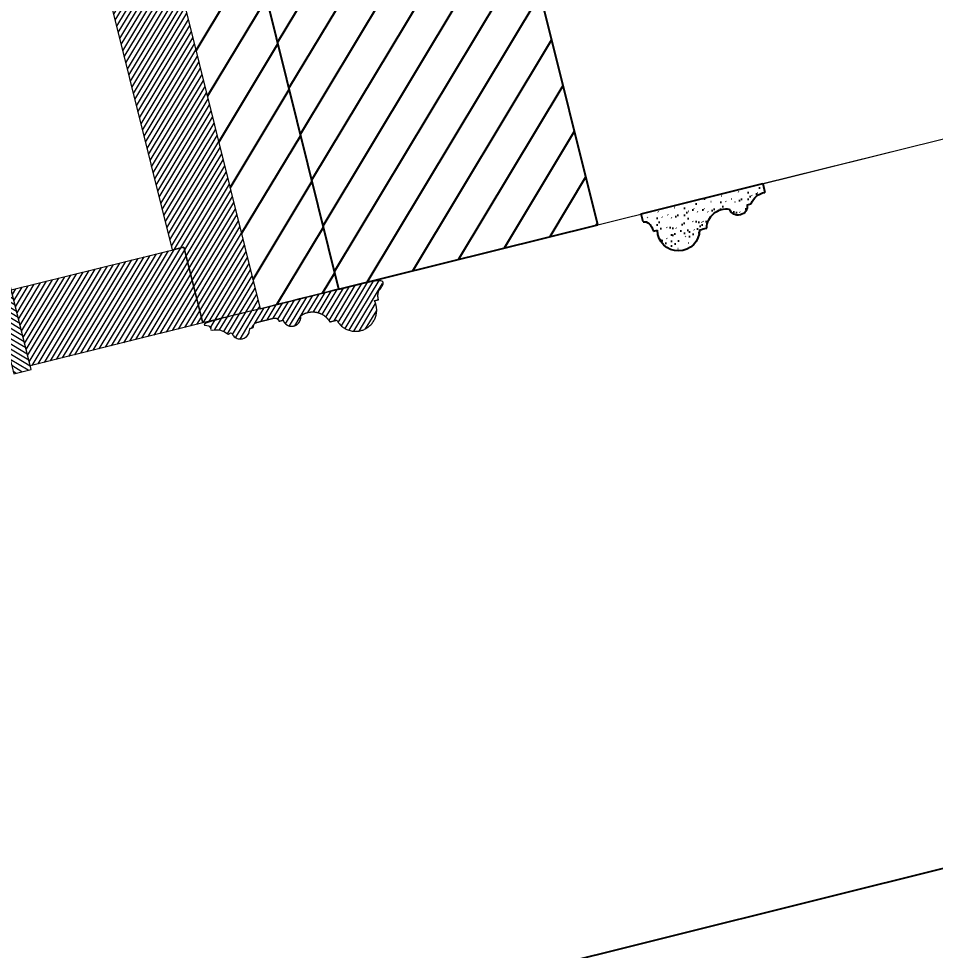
# Model space of a CAD drawing. Header units: inches. Extents: x 122939 to 389145, y 29603 to 574065.
# Drawn here: x 371757 to 372273, y 504793 to 505316 of the extents above; entities that cross this region are included whole.
import ezdxf

# ---------------------------------------------------------------- set-up
doc = ezdxf.new("R2010")
doc.units = ezdxf.units.IN
doc.header["$MEASUREMENT"] = 0
doc.layers.add('A-Dim-ID', color=9, linetype='Continuous', lineweight=20)
doc.layers.add('GRC', color=41, linetype='Continuous', lineweight=0)
for name, color, linetype in [('A-WALL', 7, 'Continuous'), ('CQ Wall hatch_CHB', 8, 'Continuous'), ('gypsum', 31, 'Continuous')]:
    doc.layers.add(name, color=color, linetype=linetype)
doc.styles.add('ST9', font='romans.shx', dxfattribs={"width": 0.8})
doc.dimstyles.new('DIM-20', dxfattribs={"dimscale": 1000, "dimtxt": 0.044, "dimasz": 0.035, "dimexe": 0.022, "dimexo": 0.022, "dimgap": 0.022, "dimtad": 1, "dimdec": 0, "dimzin": 0, "dimdsep": 46, "dimtxsty": 'ST9', "dimblk1": 'ARCHTICK', "dimblk2": 'ARCHTICK', "dimsah": 1, "dimcen": 0.08800000000000001, "dimdle": 0.04, "dimclrd": 256, "dimclre": 256, "dimclrt": 3, "dimadec": 0, "dimazin": 0, "dimtfac": 1, "dimtdec": 0, "dimtix": 1, "dimtofl": 0, "dimtmove": 1, "dimatfit": 3, "dimldrblk": 'CLOSED', "dimfxl": 1, "dimtolj": 1, "dimtzin": 0, "dimarcsym": 0})
pattern_1 = [(135, (-4101.499379711924, -5827.56803000893), (-1.76776695296637, -1.767766952966368), [])]

# ---------------------------------------------------------------- blocks, each defined once
blk = doc.blocks.new('_ARCHTICK')
at = {"color": 0, "linetype": 'ByBlock', "const_width": 0.15}
blk.add_lwpolyline([(-0.5, -0.5), (0.5, 0.5)], dxfattribs=at)
blk = doc.blocks.new('*D143')
at = {"layer": 'A-Dim-ID', "lineweight": -2, "transparency": 16777216}
for p, q in [((373827.2923362381, 505250.7649614627), (373838.7531373734, 505204.7003345534)), ((366750.1785218282, 503463.7456626972), (373872.2581537088, 505235.7070093245)), ((366782.8458080838, 503498.1194427103), (366794.3068067742, 503452.0540217635))]:
    blk.add_line(p, q, dxfattribs=at)
at = {"layer": 'Defpoints', "color": 0, "transparency": 16777216}
for p in [(373821.9807019329, 505272.1141193151, -2.933114763932611e-07), (373833.4415030681, 505226.0494924057), (366777.5341737785, 503519.4686005627, -2.933114763932611e-07)]:
    blk.add_point(p, dxfattribs=at)
at = {"layer": 'A-Dim-ID', "lineweight": -2, "transparency": 16777216, "xscale": 20, "yscale": 20, "zscale": 20}
for p, rotation in [((373833.4415030681, 505226.0494924057), 13.9714232829857), ((366788.9951724689, 503473.4031796159), 193.9714232829857)]:
    blk.add_blockref('_ARCHTICK', p, dxfattribs=dict(at, rotation=rotation))
at = {"layer": 'A-Dim-ID', "color": 3, "transparency": 16777216, "insert": (370301.0779450039, 504390.4838191836), "char_height": 40, "attachment_point": 5, "rotation": 13.971423282985718, "style": 'ST9'}
blk.add_mtext('\\A1;7259', dxfattribs=at)
blk = doc.blocks.new('_CLOSED')
at = {"color": 0, "linetype": 'ByBlock'}
for p, q in [((-1, 0.1666666666666666), (0, 0)), ((-1, 0.1666666666666666), (-1, -0.1666666666666666)), ((0, 0), (-1, -0.1666666666666666)), ((0, 0), (-1, 0))]:
    blk.add_line(p, q, dxfattribs=at)
blk = doc.blocks.new('A$C419e398c')
at = {"lineweight": 0}
h = blk.add_hatch(dxfattribs=at)
h.set_pattern_fill('ANSI31', color=8, scale=20, angle=90.00000000000001)
h.set_pattern_definition(pattern_1)
edge = h.paths.add_edge_path()
edge.add_line((3500.000750214676, 421.1478800448822), (3500.000740441785, 416.2922184013103))
edge.add_line((3500.000740441727, 416.2922184010968), (3600.000740441859, 416.2920171396937))
edge.add_line((3600.000740441959, 416.2920171398437), (3600.000749673121, 420.8786562081348))
edge.add_line((3600.000749673112, 420.8786562081659), (3599.894311202256, 420.8806242591608))
edge.add_line((3599.894311202166, 420.88062425924), (3599.787936853745, 420.8865267984756))
edge.add_line((3599.787936853769, 420.8865267983638), (3599.681690703786, 420.8963602703437))
edge.add_line((3599.681690703786, 420.8963602703298), (3599.5756367509, 420.910118751699))
edge.add_line((3599.57563675096, 420.9101187517517), (3599.469838878148, 420.9277939549132))
edge.add_line((3599.469838878082, 420.9277939547901), (3599.364360813995, 420.9493752328668))
edge.add_line((3599.364360813983, 420.9493752329727), (3599.259266094672, 420.9748495862398))
edge.add_line((3599.25926609477, 420.9748495862004), (3599.154618025358, 421.0042016698125))
edge.add_line((3599.154618025175, 421.0042016697116), (3599.050479641729, 421.0374138031175))
edge.add_line((3599.050479641824, 421.0374138031621), (3598.946913673462, 421.0744659806045))
edge.add_line((3598.946913673542, 421.0744659807533), (3598.843982504485, 421.1153358833396))
edge.add_line((3598.843982504448, 421.1153358832817), (3598.741748136586, 421.1599988925316))
edge.add_line((3598.741748136701, 421.1599988925736), (3598.640272152218, 421.2084281051825))
edge.add_line((3598.640272152086, 421.2084281051066), (3598.539615676329, 421.2605943491345))
edge.add_line((3598.539615676331, 421.2605943492381), (3598.439839340941, 421.3164662016883))
edge.add_line((3598.439839340863, 421.3164662016206), (3598.341003247453, 421.3760100073939))
edge.add_line((3598.341003247537, 421.3760100073996), (3598.243166931223, 421.4391898994776))
edge.add_line((3598.243166931323, 421.43918989948), (3598.146389325029, 421.5059678207095))
edge.add_line((3598.146389325033, 421.5059678207035), (3598.050728723986, 421.5763035465413))
edge.add_line((3598.050728724047, 421.5763035464915), (3597.956242750632, 421.6501547093062))
edge.add_line((3597.956242750515, 421.6501547092339), (3597.862988319569, 421.7274768238514))
edge.add_line((3597.862988319714, 421.7274768240168), (3597.77102160417, 421.8082233145111))
edge.add_line((3597.771021604189, 421.8082233144669), (3597.680398001387, 421.8923455421868))
edge.add_line((3597.680398001452, 421.8923455422046), (3597.591172099673, 421.9797928350449))
edge.add_line((3597.591172099579, 421.9797928349581), (3597.503397645182, 422.0705125178898))
edge.add_line((3597.503397645021, 422.0705125179375), (3597.417127509966, 422.1644499448691))
edge.add_line((3597.417127510125, 422.1644499449176), (3597.332413660425, 422.2615485314371))
edge.add_line((3597.332413660479, 422.2615485314745), (3597.249307124532, 422.3617497890536))
edge.add_line((3597.24930712441, 422.3617497888627), (3597.167857962488, 422.4649933599925))
edge.add_line((3597.167857962544, 422.4649933601031), (3597.088115236552, 422.5712170547106))
edge.add_line((3597.088115236489, 422.5712170548504), (3597.010126980497, 422.6803568877548))
edge.add_line((3597.010126980545, 422.6803568877513), (3596.933940171786, 422.792347117212))
edge.add_line((3596.93394017173, 422.7923471172107), (3596.85960070221, 422.9071202844948))
edge.add_line((3596.859600702301, 422.9071202843916), (3596.787153351399, 423.0246072544309))
edge.add_line((3596.787153351353, 423.0246072543669), (3596.71664175868, 423.1447372573774))
edge.add_line((3596.716641758569, 423.1447372573894), (3596.64810839757, 423.2674379315951))
edge.add_line((3596.648108397727, 423.2674379316741), (3596.581594550408, 423.3926353667305))
edge.add_line((3596.5815945504, 423.3926353668794), (3596.517140282237, 423.5202541485911))
edge.add_line((3596.517140282143, 423.5202541485196), (3596.454784417869, 423.6502174040826))
edge.add_line((3596.454784417932, 423.650217404007), (3596.394564518474, 423.7824468483781))
edge.add_line((3596.394564518356, 423.7824468484614), (3596.336516857926, 423.9168628315942))
edge.add_line((3596.33651685802, 423.9168628315092), (3596.280676402351, 424.0533843862369))
edge.add_line((3596.280676402384, 424.0533843864687), (3596.22707678767, 424.1919292773259))
edge.add_line((3596.227076787676, 424.191929277149), (3596.175750300315, 424.3324140498556))
edge.add_line((3596.175750300346, 424.332414049888), (3596.126727857488, 424.4747540817277))
edge.add_line((3596.126727857511, 424.4747540816898), (3596.080038988485, 424.6188636322893))
edge.add_line((3596.080038988555, 424.6188636323786), (3596.035711816933, 424.764655895549))
edge.add_line((3596.035711816745, 424.7646558955312), (3595.993773043614, 424.9120430514288))
edge.add_line((3595.99377304368, 424.9120430513867), (3595.95424793135, 425.0609363195628))
edge.add_line((3595.954247931426, 425.0609363196418), (3595.917160288383, 425.2112460123383))
edge.add_line((3595.917160288314, 425.2112460123608), (3595.882532454737, 425.3628815886295))
edge.add_line((3595.88253245462, 425.3628815885168), (3595.850385288982, 425.5157517087524))
edge.add_line((3595.850385289115, 425.5157517088228), (3595.820738155712, 425.6697642897764))
edge.add_line((3595.820738155569, 425.6697642898653), (3595.793608912747, 425.8248265601528))
edge.add_line((3595.793608912732, 425.8248265599832), (3595.769013902132, 425.9808451158191))
edge.add_line((3595.769013902289, 425.9808451159624), (3595.746967938984, 426.137725977687))
edge.add_line((3595.746967939078, 426.1377259776928), (3595.727484302766, 426.2953746461095))
edge.add_line((3595.727484302712, 426.2953746458516), (3595.710574729598, 426.4536961592925))
edge.add_line((3595.710574729426, 426.4536961594131), (3595.696249405194, 426.6125951508773))
edge.add_line((3595.696249405271, 426.6125951509457), (3595.684516958955, 426.7719759056954))
edge.add_line((3595.684516958951, 426.7719759055763), (3595.675384457727, 426.9317424185807))
edge.add_line((3595.675384457805, 426.9317424186156), (3595.668857402774, 427.0917984524967))
edge.add_line((3595.66885740275, 427.0917984524858), (3595.664939725588, 427.2520475954423))
edge.add_line((3595.664939725481, 427.252047595568), (3595.663633786051, 427.4123933195317))
edge.add_line((3595.663633786142, 427.4123933194205), (3593.339735987819, 427.4123979965291))
edge.add_arc((3581.752075368189, 430.0272835142096), 11.87903636253917, 347.2835625599229, 526.0537948698986)
edge.add_line((3570.223204031121, 432.8902593427338), (3566.116734765857, 432.8902676074339))
edge.add_arc((3555.372015183559, 435.9948205596302), 11.18424105332584, 247.5451078778336, 343.8840084815344, ccw=False)
edge.add_arc((3545.975474577514, 425.1159518933855), 5.153299489100156, 6.044098432584151, 173.9556709193465)
edge.add_line((3540.850823696237, 425.6585834147991), (3538.47306382773, 425.6585882019847))
edge.add_line((3538.473063827609, 425.6585882019717), (3538.464334267263, 425.4550312227267))
edge.add_line((3538.464334267308, 425.4550312226638), (3538.437742003613, 425.2502720330789))
edge.add_line((3538.437742003589, 425.2502720330376), (3538.39297194146, 425.0466584827581))
edge.add_line((3538.392971941445, 425.0466584827518), (3538.330122677947, 424.8466032768394))
edge.add_line((3538.330122677959, 424.8466032768483), (3538.24971880968, 424.6524922721625))
edge.add_line((3538.249718809617, 424.6524922722019), (3538.152698809249, 424.4665911294927))
edge.add_line((3538.152698809165, 424.4665911295451), (3538.040378794771, 424.2909578448304))
edge.add_line((3538.040378794773, 424.2909578446997), (3537.914395094945, 424.127368170226))
edge.add_line((3537.914395094966, 424.1273681703606), (3537.776630701833, 423.9772594730761))
edge.add_line((3537.776630701846, 423.9772594729438), (3537.626521450052, 423.8394956839396))
edge.add_line((3537.626521450235, 423.839495683962), (3537.462931268714, 423.7135126425266))
edge.add_line((3537.462931268557, 423.7135126425419), (3537.287297531825, 423.6011933349821))
edge.add_line((3537.287297531904, 423.6011933349655), (3537.101395998771, 423.5041740827326))
edge.add_line((3537.10139599879, 423.5041740827728), (3536.907284670506, 423.4237709956753))
edge.add_line((3536.907284670393, 423.423770995636), (3536.707229211529, 423.3609225372684))
edge.add_line((3536.707229211519, 423.360922537162), (3536.503615481068, 423.3161532944424))
edge.add_line((3536.503615481197, 423.316153294465), (3536.298856184588, 423.289561854812))
edge.add_line((3536.298856184527, 423.28956185485), (3536.095299170131, 423.2808331137073))
edge.add_line((3536.09529917012, 423.2808331137057), (3526.114313284217, 423.2808532015678))
edge.add_line((3526.114313284284, 423.2808532016352), (3525.91075630501, 423.2895827620975))
edge.add_line((3525.910756304918, 423.2895827621105), (3525.70599711529, 423.3161750259733))
edge.add_line((3525.705997115292, 423.316175025946), (3525.502383565035, 423.360945088264))
edge.add_line((3525.502383565065, 423.3609450883232), (3525.302328359239, 423.423794351959))
edge.add_line((3525.302328359277, 423.4237943519256), (3525.108217354679, 423.5041982203501))
edge.add_line((3525.108217354573, 423.5041982203838), (3524.922316211951, 423.6012182208973))
edge.add_line((3524.922316211974, 423.6012182210106), (3524.746682927339, 423.7135382355498))
edge.add_line((3524.746682927362, 423.7135382354027), (3524.583093252983, 423.8395219353102))
edge.add_line((3524.583093253023, 423.8395219352096), (3524.432984555818, 423.9772863284804))
edge.add_line((3524.43298455578, 423.9772863285034), (3524.295220766871, 424.1273955803852))
edge.add_line((3524.295220766857, 424.1273955805227), (3524.16923772553, 424.29098576213))
edge.add_line((3524.169237725495, 424.2909857620252), (3524.056918418081, 424.4666194988594))
edge.add_line((3524.056918418151, 424.4666194987949), (3523.95989916602, 424.6525210320156))
edge.add_line((3523.959899165959, 424.6525210320251), (3523.879496078978, 424.8466323603314))
edge.add_line((3523.879496078938, 424.8466323604225), (3523.81664762068, 425.0466878193159))
edge.add_line((3523.816647620813, 425.0466878192965), (3523.771878378261, 425.2503015497913))
edge.add_line((3523.771878378175, 425.2503015497932), (3523.745286938696, 425.4550608464382))
edge.add_line((3523.745286938676, 425.4550608464051), (3523.736558197708, 425.6586178607869))
edge.add_line((3523.736558197648, 425.6586178608122), (3521.358798325634, 425.6586226435814))
edge.add_line((3521.358798325702, 425.6586226436193), (3521.318055015284, 425.958838675587))
edge.add_line((3521.318055015348, 425.9588386755204), (3521.258326493564, 426.2623531302719))
edge.add_line((3521.258326493553, 426.2623531303834), (3521.178808534645, 426.567494002445))
edge.add_line((3521.178808534518, 426.5674940022873), (3521.078881613535, 426.8724357570101))
edge.add_line((3521.078881613561, 426.8724357570754), (3520.958141745552, 427.1752234518581))
edge.add_line((3520.95814174565, 427.1752234519809), (3520.816427749834, 427.4738036861076))
edge.add_line((3520.816427749931, 427.4738036860945), (3520.653843256572, 427.7660617969146))
edge.add_line((3520.653843256528, 427.7660617968068), (3520.470771876055, 428.0498642595247))
edge.add_line((3520.470771876106, 428.0498642594903), (3520.267884191733, 428.3231048049431))
edge.add_line((3520.267884191591, 428.3231048049638), (3520.046135613462, 428.5837523944741))
edge.add_line((3520.046135613462, 428.5837523945374), (3519.806754626122, 428.8298989252261))
edge.add_line((3519.806754626159, 428.8298989252071), (3519.551221528836, 429.0598044246687))
edge.add_line((3519.551221528905, 429.0598044246435), (3519.281238364379, 429.2719375491471))
edge.add_line((3519.281238364405, 429.2719375491142), (3518.998691296669, 429.4650094329614))
edge.add_line((3518.998691296612, 429.4650094330427), (3518.705607171497, 429.6379993280388))
edge.add_line((3518.705607171403, 429.6379993279697), (3518.404106334771, 429.7901709866175))
edge.add_line((3518.404106334841, 429.7901709865546), (3518.096353954801, 429.9210793262529))
edge.add_line((3518.096353954519, 429.9210793263046), (3517.784512087453, 430.030567511764))
edge.add_line((3517.784512087703, 430.0305675116833), (3517.470694553002, 430.1187551455264))
edge.add_line((3517.470694552874, 430.1187551454641), (3517.156926366164, 430.1860187189225))
edge.add_line((3517.156926366384, 430.1860187189886), (3516.845109067071, 430.2329658110122))
edge.add_line((3516.845109067042, 430.2329658109811), (3516.536992811378, 430.2604047167298))
edge.add_line((3516.536992811423, 430.2604047167697), (3516.234155632334, 430.2693112402213))
edge.add_line((3516.234155632323, 430.2693112403504), (3515.931318417371, 430.260405935982))
edge.add_line((3515.931318417308, 430.2604059359292), (3515.623202051155, 430.2329682704769))
edge.add_line((3515.623202051211, 430.2329682704294), (3515.311384562942, 430.1860224336291))
edge.add_line((3515.311384562927, 430.1860224336851), (3514.997616105468, 430.1187601232738))
edge.add_line((3514.997616105422, 430.118760123325), (3514.68379821572, 430.0305737527423))
edge.add_line((3514.683798215818, 430.0305737527087), (3514.371955908039, 429.9210868225647))
edge.add_line((3514.371955907962, 429.92108682252), (3514.064203000944, 429.7901797216762))
edge.add_line((3514.064203000977, 429.7901797217201), (3513.762701551792, 429.638009276763))
edge.add_line((3513.762701551837, 429.6380092766485), (3513.469616730328, 429.4650205614132))
edge.add_line((3513.469616730465, 429.4650205615326), (3513.187068885529, 429.2719498150905))
edge.add_line((3513.187068885425, 429.27194981504), (3512.917084866915, 429.05981777734))
edge.add_line((3512.917084866785, 429.0598177774809), (3512.661550843984, 428.8299133066437))
edge.add_line((3512.66155084403, 428.8299133064575), (3512.422168865882, 428.5837677393992))
edge.add_line((3512.422168865858, 428.5837677394156), (3512.200419238492, 428.323121042576))
edge.add_line((3512.200419238594, 428.3231210426311), (3511.997530454251, 428.0498813138787))
edge.add_line((3511.997530454188, 428.0498813139275), (3511.814457931302, 427.766079588174))
edge.add_line((3511.814457931381, 427.7660795880947), (3511.651872261574, 427.4738221317747))
edge.add_line((3511.651872261486, 427.4738221318112), (3511.510157063773, 427.1752424681325))
edge.add_line((3511.510157063836, 427.1752424681326), (3511.38941597701, 426.8724552593652))
edge.add_line((3511.389415976941, 426.8724552593194), (3511.289487828411, 426.567513906864))
edge.add_line((3511.289487828384, 426.5675139068626), (3511.209968641113, 426.2623733549541))
edge.add_line((3511.209968641168, 426.2623733549844), (3511.150238897596, 425.9588591406562))
edge.add_line((3511.150238897651, 425.9588591406355), (3511.109494378753, 425.6586432726641))
edge.add_line((3511.109494378674, 425.6586432727054), (3508.73173450794, 425.6586480580139))
edge.add_line((3508.73173450795, 425.6586480580154), (3508.382624967425, 425.1933644751523))
edge.add_line((3508.382624967489, 425.1933644750388), (3508.004169891501, 424.7426096800839))
edge.add_line((3508.004169891414, 424.742609680281), (3507.597199674406, 424.3090348888184))
edge.add_line((3507.597199674463, 424.309034888749), (3507.162855418896, 423.8952362503006))
edge.add_line((3507.162855418806, 423.8952362503624), (3506.702585543384, 423.5037100312536))
edge.add_line((3506.702585543389, 423.5037100311019), (3506.218134690647, 423.136807828542))
edge.add_line((3506.218134690658, 423.1368078285595), (3505.711524873421, 422.7966933572026))
edge.add_line((3505.711524873506, 422.7966933571734), (3505.185029153548, 422.4853023670635))
edge.add_line((3505.185029153596, 422.4853023671312), (3504.641138501431, 422.204307181021))
edge.add_line((3504.641138501291, 422.2043071809458), (3504.082522819129, 421.9550871747595))
edge.add_line((3504.082522819284, 421.9550871747779), (3503.511987396053, 421.7387062805328))
edge.add_line((3503.511987395992, 421.7387062805938), (3502.932426278167, 421.5558982784877))
edge.add_line((3502.93242627813, 421.555898278486), (3502.34677417055, 421.407060288199))
edge.add_line((3502.346774170583, 421.4070602881839), (3501.757958515876, 421.2922544943079))
edge.add_line((3501.757958515838, 421.2922544943867), (3501.168853340628, 421.2112177750697))
edge.add_line((3501.16885334067, 421.2112177748932), (3500.582236310474, 421.1633785693558))
edge.add_line((3500.582236310467, 421.1633785694139), (3500.000750214755, 421.1478800447057))
h = blk.add_hatch(dxfattribs=at)
h.set_pattern_fill('ANSI31', color=8, scale=20, angle=6.361109362927034e-15)
h.set_pattern_definition([(45, (-3359.516166341025, -5827.56803000893), (-1.767766952966369, 1.76776695296637), [])])
h.paths.add_polyline_path([(3376.718616710394, 380.2924665253377), (3378.718616710277, 380.2924624999869, 0.4142135623731283), (3386.718600609398, 372.2924463991658), (3386.718596584396, 370.2924463990494), (3396.718596584164, 370.2924262729939), (3396.718693189614, 418.2924262728193), (3386.718693189614, 418.2924463991076), (3386.718638849095, 391.2924463991076), (3376.718638849212, 391.2924665252212)])
h = blk.add_hatch(dxfattribs=at)
h.set_pattern_fill('ANSI31', color=8, scale=20, angle=90.00000000000001)
h.set_pattern_definition(pattern_1)
h.paths.add_polyline_path([(3496.718689164205, 416.2922250115662), (3396.71868916438, 416.2924262728193), (3396.718600609456, 372.2924262729939), (3496.718600609223, 372.2922250116244)])
h = blk.add_hatch(dxfattribs=at)
h.set_pattern_fill('ANSI31', color=8, scale=20, angle=90.00000000000001)
h.set_pattern_definition(pattern_1)
h.paths.add_polyline_path([(3530.000740442541, 416.2921580276452), (3496.718689164205, 416.2922250115662), (3496.718600609223, 372.2922250116244), (3490.000651887094, 372.2922385322163), (3489.999954168685, 25.61128692416241), (3529.999954168976, 25.61120641970774)])
at = {"color": 0, "lineweight": -2, "elevation": 0.002133773093393458}
blk.add_lwpolyline([(3386.718693189614, 418.2924463991076), (3396.718693189614, 418.2924262728193), (3396.718596584164, 370.2924262729939), (3386.718596584396, 370.2924463990494), (3386.718600609398, 372.2924463991658, -0.4142135623731283), (3378.718616710277, 380.2924624999869), (3376.718616710394, 380.2924665253377), (3376.718638849212, 391.2924665252212), (3386.718638849095, 391.2924463991076), (3386.718693189614, 418.2924463991076)], format="xyb", dxfattribs=at)
for points in [[(3496.718689164205, 416.2922250115662), (3396.71868916438, 416.2924262728193), (3396.718600609456, 372.2924262729939), (3496.718600609223, 372.2922250116244), (3496.718689164205, 416.2922250115662)], [(3530.000740442541, 416.2921580276452), (3496.718689164205, 416.2922250115662), (3496.718600609223, 372.2922250116244), (3490.000651887094, 372.2922385322163), (3489.999954168685, 25.61128692416241), (3529.999954168976, 25.61120641970774), (3530.000740442541, 416.2921580276452)]]:
    blk.add_lwpolyline(points, dxfattribs=at)
at = {"color": 0, "lineweight": -2}
blk.add_rational_spline([(3593.339735658839, 427.4123965381295, 0.00213377309339346), (3594.259156990098, 431.4867378571653, 0.00213377309339346), (3592.464527992532, 437.9773827589815, 0.00213377309339346), (3586.492811290256, 441.1118900389411, 0.00213377309339346), (3584.49116449838, 441.5862149371533, 0.00213377309339346), (3577.777574700012, 443.1771163941594, 0.002133773093393462), (3571.886060623685, 439.5863898214302, 0.002133773093393462), (3570.223204031237, 432.8902593431412, 0.002133773093393462), (3568.854380943405, 432.890262097877, 0.00213377309339346), (3567.485557855747, 432.8902648527292, 0.00213377309339346), (3566.116734768148, 432.8902676074067, 0.00213377309339346), (3565.220075828373, 429.7869709357037, 0.002133773093393458), (3563.135062024347, 427.3197528844466, 0.002133773093393458), (3560.224723429244, 425.9181906356243, 0.002133773093393458), (3557.314384833968, 424.516628386802, 0.00213377309339346), (3554.085452117492, 424.424753537809, 0.00213377309339346), (3551.100127643207, 425.6585627858294, 0.00213377309339346), (3550.808249660302, 428.4151852943468, 0.00213377309339346), (3548.747516770382, 430.2692458024831, 0.00213377309339346), (3545.975484950352, 430.2692513817456, 0.00213377309339346), (3543.203453130263, 430.2692569610662, 0.00213377309339346), (3541.14271277684, 428.4152047483949, 0.00213377309339346), (3540.850823697401, 425.6585834146244, 0.00213377309339346), (3540.058237074059, 425.6585850104457, 0.00213377309339346), (3539.265650450892, 425.6585866061505, 0.00213377309339346), (3538.473063827609, 425.6585882019717, 0.00213377309339346), (3538.473062542034, 425.0195388380089, 0.00213377309339346), (3538.228507749911, 424.4291347024846, 0.00213377309339346), (3537.776630701846, 423.9772594729438, 0.00213377309339346), (3537.324753653724, 423.5253842435777, 0.00213377309339346), (3536.734348534141, 423.2808318274911, 0.00213377309339346), (3536.09529917012, 423.2808331137057, 0.00213377309339346), (3532.768303874822, 423.2808398096822, 0.00213377309339346), (3529.441308579582, 423.2808465057169, 0.00213377309339346), (3526.114313284284, 423.2808532016352, 0.002133773093393462), (3525.475263920322, 423.2808544877334, 0.002133773093393462), (3524.884859785088, 423.5254092802643, 0.002133773093393462), (3524.43298455578, 423.9772863285034, 0.002133773093393458), (3523.981109326589, 424.4291633769171, 0.002133773093393456), (3523.736556911084, 425.0195684968493, 0.002133773093393456), (3523.736558197648, 425.6586178608122, 0.00213377309339346), (3522.943971573724, 425.6586194551783, 0.00213377309339346), (3522.151384949626, 425.6586210493115, 0.00213377309339346), (3521.358798325702, 425.6586226436193, 0.002133773093393458), (3521.066920342913, 428.4152451525442, 0.00213377309339346), (3519.006187452702, 430.2693056609714, 0.00213377309339346), (3516.234155632323, 430.2693112403504, 0.00213377309339346), (3513.462123811768, 430.2693168195547, 0.00213377309339346), (3511.401383458346, 428.4152646066505, 0.00213377309339346), (3511.109494378674, 425.6586432727054, 0.00213377309339346), (3510.316907755157, 425.6586448678281, 0.00213377309339346), (3509.524321131583, 425.6586464628926, 0.00213377309339346), (3508.73173450795, 425.6586480580154, 0.00213377309339346), (3506.68516088801, 422.7706223053392, 0.00213377309339346), (3503.540404503176, 421.145918144437, 0.00213377309339346), (3500.000750214676, 421.1478800448822, 0.00213377309339346), (3500.000746957143, 419.5293261658517, 0.00213377309339346), (3500.000743699551, 417.9107722869376, 0.00213377309339346), (3500.000740441785, 416.2922184080817, 0.00213377309339346), (3533.334073775099, 416.2921513186302, 0.00213377309339346), (3566.667407108471, 416.2920842292369, 0.00213377309339346), (3600.000740441959, 416.2920171398437, 0.00213377309339346), (3600.000743518991, 417.8208968294784, 0.00213377309339346), (3600.000746596023, 419.3497765191132, 0.00213377309339346), (3600.000749672996, 420.8786562088062, 0.00213377309339346), (3597.460118305054, 420.8786613215344, 0.00213377309339346), (3595.663626083056, 423.585023845837, 0.00213377309339346), (3595.663633786142, 427.4123933194205, 0.002133773093393458), (3594.889001076051, 427.4123948785127, 0.00213377309339346), (3594.114368366776, 427.4123964374885, 0.00213377309339346), (3593.339735657792, 427.4123979964061, 0.00213377309339346)], [1, 0.8737151318186788, 0.807260537942561, 0.9335454061238821, 1, 0.807260537942561, 0.807260537942561, 1, 1, 1, 1, 0.9419620028077494, 0.9419620028077494, 0.9999999999999999, 0.9419620028077494, 0.9419620028077494, 1, 0.8289352973828925, 0.8289352973828925, 1, 0.8289352973828925, 0.8289352973828925, 1, 1, 1, 1, 0.9492530216291803, 0.9492530216291803, 1, 0.9492530216291803, 0.9492530216291803, 1, 1, 1, 1, 0.9492530216292413, 0.9492530216292413, 1, 0.9492530216292413, 0.9492530216292413, 1, 1, 1, 0.9999999999999999, 0.8289352973828976, 0.8289352973828976, 1, 0.8289352973828977, 0.8289352973828977, 1, 1, 1, 1, 0.9254542297043616, 0.9254542297043616, 1, 1, 1, 1, 1, 1, 1, 1, 1, 1, 0.8047378541243649, 0.8047378541243649, 0.9999999999999999, 1, 1, 1], degree=3, knots=[0, 0, 0, 0, 1.022170320380215, 1.560064642093857, 1.560064642093857, 1.560064642093857, 3.120129284187714, 3.120129284187714, 3.120129284187714, 7.226598547337561, 7.226598547337561, 7.226598547337561, 8.06731405405594, 8.06731405405594, 8.06731405405594, 8.908029560774313, 8.908029560774313, 8.908029560774313, 10.37333445673423, 10.37333445673423, 10.37333445673423, 11.83863935269415, 11.83863935269415, 11.83863935269415, 12.83863935269415, 12.83863935269415, 12.83863935269415, 13.62403751644446, 13.62403751644446, 13.62403751644446, 14.40943568019476, 14.40943568019476, 14.40943568019476, 15.40943568019476, 15.40943568019476, 15.40943568019476, 16.19483384394459, 16.19483384394459, 16.19483384394459, 16.98023200769442, 16.98023200769442, 16.98023200769442, 17.98023200769442, 17.98023200769442, 17.98023200769442, 19.44553690365431, 19.44553690365431, 19.44553690365431, 20.91084179961421, 20.91084179961421, 20.91084179961421, 21.91084179961421, 21.91084179961421, 21.91084179961421, 22.86569057052996, 22.86569057052996, 22.86569057052996, 23.86569057052996, 23.86569057052996, 23.86569057052996, 24.86569057052996, 24.86569057052996, 24.86569057052996, 25.86569057052996, 25.86569057052996, 25.86569057052996, 27.43648689732485, 27.43648689732485, 27.43648689732485, 28.43648689732485, 28.43648689732485, 28.43648689732485, 28.43648689732485], dxfattribs=at)
blk = doc.blocks.new('floor plan')
at = {"layer": 'CQ Wall hatch_CHB'}
h = blk.add_hatch(dxfattribs=at)
h.set_pattern_fill('ANSI31', color=8, scale=150, angle=166.0285767170143)
h.set_pattern_definition([(225, (-96401.15901051927, -17863.64764524531), (13.25825214724777, -13.25825214724776), [])])
h.paths.add_polyline_path([(-1761.915221737523, -177.8816294119461), (-1806.384910309222, -177.8816294120043), (-1806.384910309222, -568.5624915148946), (-1761.916008043219, -568.5624915148946)])
h.paths.add_polyline_path([(1743.614641570312, -177.8886388752144), (1698.085326858272, -177.8886388752144), (1698.084842444048, -568.569636295375), (1743.614641591208, -568.5696362954914), (1743.614641591383, -373.2291604938218)])
h = blk.add_hatch(dxfattribs=at)
h.set_pattern_fill('ANSI31', color=8, scale=150, angle=166.0285767170143)
h.set_pattern_definition([(225, (-67260.30129843426, -17863.64764524897), (13.25825214724777, -13.25825214724776), [])])
h.paths.add_polyline_path([(1743.614641591208, -379.1846393781598), (1893.615089632454, -379.1846393786254), (1893.615089632396, -568.5696364255855), (1743.614641591324, -568.5696364255273)])
blk.add_line((1893.615089633386, -568.5696362950839, -1.606029541243506e-07), (3438.581839674094, -568.5696363002644, -1.466518336033709e-07))
at = {"elevation": 8.175813347853055e-07}
blk.add_lwpolyline([(1698.084842444048, -568.569636295375), (1743.614641591266, -568.569636295375), (1743.615126005549, -177.8886388752726), (1698.085326858272, -177.8886388752144)], close=True, dxfattribs=at)
at = {"layer": 'A-WALL'}
for p, q in [((1743.61464159115, -568.569636295666, -1.606029541243506e-07), (1743.614641591383, -373.2291604938218, -1.606029541243512e-07)), ((1893.615089633386, -568.5696362950839, -1.606029541243506e-07), (1893.615089632571, -379.1846392481821, -1.606029541243506e-07)), ((1743.61464159115, -568.569636295666, -1.606029541243506e-07), (1893.615089633386, -568.5696362950839, -1.606029541243506e-07))]:
    blk.add_line(p, q, dxfattribs=at)
at = {"xscale": -1, "rotation": 179.9997670953166}
blk.add_blockref('A$C419e398c', (-1831.914616051313, -152.2631747998212, -0.002133773093393459), dxfattribs=at)
blk = doc.blocks.new('M1')
at = {"layer": 'gypsum', "linetype": 'Continuous'}
h = blk.add_hatch(dxfattribs=at)
h.set_pattern_fill('GYPSUM', color=251, scale=36.84210526305, style=0, pattern_type=2)
h.set_pattern_definition([(360, (273234.7916422197, 528507.0153881486), (1.77635683940025e-15, 36.84210526305), [0, -36.84210526305]), (360, (273234.5273737972, 528503.7712565723), (1.77635683940025e-15, 36.84210526305), [0, -36.84210526305]), (360, (273237.1114422185, 528504.4416723594), (1.77635683940025e-15, 36.84210526305), [0, -36.84210526305]), (315, (273237.3693992198, 528509.7467030461), (36.84210520122778, -8.881784197001252e-15), [0.23578947368352, -51.86681536826915]), (360, (273235.5291843247, 528509.400030256), (1.77635683940025e-15, 36.84210526305), [0, -36.84210526305]), (360, (273235.5291843247, 528509.400030256), (1.77635683940025e-15, 36.84210526305), [0, -36.84210526305]), (315, (273242.218569641, 528506.048687414), (36.84210520122778, -8.881784197001252e-15), [0.23578947368352, -51.86681536826915]), (360, (273242.7983895876, 528506.6869776237), (1.77635683940025e-15, 36.84210526305), [0, -36.84210526305]), (360, (273242.7983895876, 528506.6869776237), (1.77635683940025e-15, 36.84210526305), [0, -36.84210526305]), (360, (273239.9404369565, 528504.0637828882), (1.77635683940025e-15, 36.84210526305), [0, -36.84210526305]), (315, (273244.3897113773, 528504.4736328877), (36.84210520122778, -8.881784197001252e-15), [0.23578947368352, -51.86681536826915]), (315, (273244.3897113773, 528504.4736328877), (36.84210520122778, -8.881784197001252e-15), [0.23578947368352, -51.86681536826915]), (315, (273242.8074402185, 528509.4319753095), (36.84210520122778, -8.881784197001252e-15), [0.23578947368352, -51.86681536826915]), (315, (273242.8074402185, 528509.4319753095), (36.84210520122778, -8.881784197001252e-15), [0.23578947368352, -51.86681536826915]), (360, (273243.3831474828, 528510.3469460447), (1.77635683940025e-15, 36.84210526305), [0, -36.84210526305]), (360, (273240.8273369558, 528510.9536618355), (1.77635683940025e-15, 36.84210526305), [0, -36.84210526305]), (360, (273246.931889588, 528510.3741723604), (1.77635683940025e-15, 36.84210526305), [0, -36.84210526305]), (360, (273244.5049159033, 528511.9465197294), (1.77635683940025e-15, 36.84210526305), [0, -36.84210526305]), (360, (273234.9292106396, 528514.7972881503), (1.77635683940025e-15, 36.84210526305), [0, -36.84210526305]), (315, (273239.0174445873, 528516.2431212037), (36.84210520122778, -8.881784197001252e-15), [0.23578947368352, -51.86681536826915]), (315, (273239.0174445873, 528516.2431212037), (36.84210520122778, -8.881784197001252e-15), [0.23578947368352, -51.86681536826915]), (360, (273236.8272053766, 528519.4667302563), (1.77635683940025e-15, 36.84210526305), [0, -36.84210526305]), (360, (273236.0896632727, 528517.0820881489), (1.77635683940025e-15, 36.84210526305), [0, -36.84210526305]), (360, (273235.2449474828, 528524.4250881511), (1.77635683940025e-15, 36.84210526305), [0, -36.84210526305]), (360, (273234.5074053769, 528522.0404460456), (1.77635683940025e-15, 36.84210526305), [0, -36.84210526305]), (315, (273239.0051080091, 528526.0034754135), (36.84210520122778, -8.881784197001252e-15), [0.23578947368352, -51.86681536826915]), (315, (273239.0051080091, 528526.0034754135), (36.84210520122778, -8.881784197001252e-15), [0.23578947368352, -51.86681536826915]), (360, (273243.6246474832, 528515.4875986769), (1.77635683940025e-15, 36.84210526305), [0, -36.84210526305]), (315, (273244.1054804297, 528519.4987025734), (36.84210520122778, -8.881784197001252e-15), [0.23578947368352, -51.86681536826915]), (360, (273244.0964474827, 528516.7537144673), (1.77635683940025e-15, 36.84210526305), [0, -36.84210526305]), (360, (273244.0964474827, 528516.7537144673), (1.77635683940025e-15, 36.84210526305), [0, -36.84210526305]), (315, (273242.523208904, 528524.4570449934), (36.84210520122778, -8.881784197001252e-15), [0.23578947368352, -51.86681536826915]), (315, (273241.9343383248, 528521.0737570978), (36.84210520122778, -8.881784197001252e-15), [0.23578947368352, -51.86681536826915]), (315, (273241.9343383248, 528521.0737570978), (36.84210520122778, -8.881784197001252e-15), [0.23578947368352, -51.86681536826915]), (315, (273241.9343383248, 528521.0737570978), (36.84210520122778, -8.881784197001252e-15), [0.23578947368352, -51.86681536826915]), (315, (273235.0121573247, 528526.8176034137), (36.84210520122778, -8.881784197001252e-15), [0.23578947368352, -51.86681536826915]), (315, (273235.0121573247, 528526.8176034137), (36.84210520122778, -8.881784197001252e-15), [0.23578947368352, -51.86681536826915]), (360, (273236.5648895865, 528531.0540513087), (1.77635683940025e-15, 36.84210526305), [0, -36.84210526305]), (360, (273236.143121167, 528538.2972092039), (1.77635683940025e-15, 36.84210526305), [0, -36.84210526305]), (360, (273235.8788527445, 528535.0531144671), (1.77635683940025e-15, 36.84210526305), [0, -36.84210526305]), (360, (273238.4629211659, 528535.7235302578), (1.77635683940025e-15, 36.84210526305), [0, -36.84210526305]), (360, (273237.7253790618, 528533.3388881504), (1.77635683940025e-15, 36.84210526305), [0, -36.84210526305]), (315, (273240.6531530097, 528532.4998939398), (36.84210520122778, -8.881784197001252e-15), [0.23578947368352, -51.86681536826915]), (360, (273242.4630527449, 528527.2104618333), (1.77635683940025e-15, 36.84210526305), [0, -36.84210526305]), (360, (273242.4630527449, 528527.2104618333), (1.77635683940025e-15, 36.84210526305), [0, -36.84210526305]), (360, (273245.2603632724, 528531.7443618334), (1.77635683940025e-15, 36.84210526305), [0, -36.84210526305]), (360, (273245.0188632719, 528526.6037092031), (1.77635683940025e-15, 36.84210526305), [0, -36.84210526305]), (360, (273246.1405948503, 528528.203282886), (1.77635683940025e-15, 36.84210526305), [0, -36.84210526305]), (315, (273243.570047114, 528537.330529467), (36.84210520122778, -8.881784197001252e-15), [0.23578947368352, -51.86681536826915]), (315, (273243.570047114, 528537.330529467), (36.84210520122778, -8.881784197001252e-15), [0.23578947368352, -51.86681536826915]), (315, (273245.7411888503, 528535.7554753076), (36.84210520122778, -8.881784197001252e-15), [0.23578947368352, -51.86681536826915]), (360, (273244.1498685349, 528537.9688355186), (1.77635683940025e-15, 36.84210526305), [0, -36.84210526305]), (360, (273245.7321264297, 528533.0104776255), (1.77635683940025e-15, 36.84210526305), [0, -36.84210526305]), (360, (273245.7321264297, 528533.0104776255), (1.77635683940025e-15, 36.84210526305), [0, -36.84210526305]), (315, (273250.5797623768, 528503.5124190457), (36.84210520122778, -8.881784197001252e-15), [0.23578947368352, -51.86681536826915]), (360, (273252.3150737984, 528503.5892565704), (1.77635683940025e-15, 36.84210526305), [0, -36.84210526305]), (360, (273250.4034474818, 528505.0738828878), (1.77635683940025e-15, 36.84210526305), [0, -36.84210526305]), (360, (273250.4034474818, 528505.0738828878), (1.77635683940025e-15, 36.84210526305), [0, -36.84210526305]), (360, (273249.6694422196, 528506.4415355201), (1.77635683940025e-15, 36.84210526305), [0, -36.84210526305]), (360, (273255.9705843246, 528506.4709723599), (1.77635683940025e-15, 36.84210526305), [0, -36.84210526305]), (360, (273252.7868737979, 528504.8553723627), (1.77635683940025e-15, 36.84210526305), [0, -36.84210526305]), (360, (273253.8589053769, 528506.6601565692), (1.77635683940025e-15, 36.84210526305), [0, -36.84210526305]), (315, (273248.9974912181, 528508.3164026241), (36.84210520122778, -8.881784197001252e-15), [0.23578947368352, -51.86681536826915]), (315, (273248.9974912181, 528508.3164026241), (36.84210520122778, -8.881784197001252e-15), [0.23578947368352, -51.86681536826915]), (360, (273248.9173843245, 528513.1747249931), (1.77635683940025e-15, 36.84210526305), [0, -36.84210526305]), (315, (273253.6932422723, 528508.7976596233), (36.84210520122778, -8.881784197001252e-15), [0.23578947368352, -51.86681536826915]), (360, (273254.3883264288, 528511.4293302565), (1.77635683940025e-15, 36.84210526305), [0, -36.84210526305]), (360, (273256.9723948501, 528512.0997460455), (1.77635683940025e-15, 36.84210526305), [0, -36.84210526305]), (360, (273256.2348527461, 528509.7151039399), (1.77635683940025e-15, 36.84210526305), [0, -36.84210526305]), (360, (273256.2348527461, 528509.7151039399), (1.77635683940025e-15, 36.84210526305), [0, -36.84210526305]), (360, (273253.2589316936, 528512.0574144655), (1.77635683940025e-15, 36.84210526305), [0, -36.84210526305]), (315, (273260.7448823768, 528503.9177768871), (36.84210520122778, -8.881784197001252e-15), [0.23578947368352, -51.86681536826915]), (315, (273260.7448823768, 528503.9177768871), (36.84210520122778, -8.881784197001252e-15), [0.23578947368352, -51.86681536826915]), (360, (273257.81711064, 528504.7567460452), (1.77635683940025e-15, 36.84210526305), [0, -36.84210526305]), (360, (273265.3520948496, 528503.1622565732), (1.77635683940025e-15, 36.84210526305), [0, -36.84210526305]), (315, (273260.1608137982, 528513.5379026781), (36.84210520122778, -8.881784197001252e-15), [0.23578947368352, -51.86681536826915]), (360, (273258.5546527449, 528507.1413881507), (1.77635683940025e-15, 36.84210526305), [0, -36.84210526305]), (360, (273258.5546527449, 528507.1413881507), (1.77635683940025e-15, 36.84210526305), [0, -36.84210526305]), (315, (273264.2506470615, 528512.1317006749), (36.84210520122778, -8.881784197001252e-15), [0.23578947368352, -51.86681536826915]), (315, (273263.6617764821, 528508.748412783), (36.84210520122778, -8.881784197001252e-15), [0.23578947368352, -51.86681536826915]), (360, (273264.2416001139, 528509.3867302563), (1.77635683940025e-15, 36.84210526305), [0, -36.84210526305]), (360, (273264.2416001139, 528509.3867302563), (1.77635683940025e-15, 36.84210526305), [0, -36.84210526305]), (360, (273264.2416001139, 528509.3867302563), (1.77635683940025e-15, 36.84210526305), [0, -36.84210526305]), (315, (273265.8329182192, 528507.173358255), (36.84210520122778, -8.881784197001252e-15), [0.23578947368352, -51.86681536826915]), (315, (273265.8329182192, 528507.173358255), (36.84210520122778, -8.881784197001252e-15), [0.23578947368352, -51.86681536826915]), (360, (273265.8238580087, 528504.4283723615), (1.77635683940025e-15, 36.84210526305), [0, -36.84210526305]), (315, (273270.4406980611, 528511.0161283619), (36.84210520122778, -8.881784197001252e-15), [0.23578947368352, -51.86681536826915]), (315, (273270.4406980611, 528511.0161283619), (36.84210520122778, -8.881784197001252e-15), [0.23578947368352, -51.86681536826915]), (360, (273271.1126527451, 528509.1412513077), (1.77635683940025e-15, 36.84210526305), [0, -36.84210526305]), (315, (273250.3489686931, 528539.5982450459), (36.84210520122778, -8.881784197001252e-15), [0.23578947368352, -51.86681536826915]), (315, (273250.3489686931, 528539.5982450459), (36.84210520122778, -8.881784197001252e-15), [0.23578947368352, -51.86681536826915]), (315, (273250.2955314294, 528518.383129888), (36.84210520122778, -8.881784197001252e-15), [0.23578947368352, -51.86681536826915]), (360, (273252.5728580086, 528516.0564407825), (1.77635683940025e-15, 36.84210526305), [0, -36.84210526305]), (360, (273249.3891474819, 528514.4408407814), (1.77635683940025e-15, 36.84210526305), [0, -36.84210526305]), (360, (273249.3891474819, 528514.4408407814), (1.77635683940025e-15, 36.84210526305), [0, -36.84210526305]), (315, (273256.1678634826, 528514.3520306766), (36.84210520122778, -8.881784197001252e-15), [0.23578947368352, -51.86681536826915]), (315, (273256.1678634826, 528514.3520306766), (36.84210520122778, -8.881784197001252e-15), [0.23578947368352, -51.86681536826915]), (360, (273253.3790369564, 528519.7057986751), (1.77635683940025e-15, 36.84210526305), [0, -36.84210526305]), (360, (273254.4194211671, 528514.3422144658), (1.77635683940025e-15, 36.84210526305), [0, -36.84210526305]), (315, (273248.7132599037, 528523.341472308), (36.84210520122778, -8.881784197001252e-15), [0.23578947368352, -51.86681536826915]), (360, (273250.11921064, 528520.0989407811), (1.77635683940025e-15, 36.84210526305), [0, -36.84210526305]), (360, (273249.3852422191, 528521.4665934135), (1.77635683940025e-15, 36.84210526305), [0, -36.84210526305]), (360, (273249.3852422191, 528521.4665934135), (1.77635683940025e-15, 36.84210526305), [0, -36.84210526305]), (315, (273254.7572190622, 528524.91420357), (36.84210520122778, -8.881784197001252e-15), [0.23578947368352, -51.86681536826915]), (360, (273253.850836956, 528520.9719144672), (1.77635683940025e-15, 36.84210526305), [0, -36.84210526305]), (360, (273253.574668535, 528521.6852144662), (1.77635683940025e-15, 36.84210526305), [0, -36.84210526305]), (360, (273253.574668535, 528521.6852144662), (1.77635683940025e-15, 36.84210526305), [0, -36.84210526305]), (360, (273257.7206211658, 528518.5884881512), (1.77635683940025e-15, 36.84210526305), [0, -36.84210526305]), (315, (273261.8088587988, 528520.0343212028), (36.84210520122778, -8.881784197001252e-15), [0.23578947368352, -51.86681536826915]), (360, (273263.6187474821, 528514.7448618364), (1.77635683940025e-15, 36.84210526305), [0, -36.84210526305]), (360, (273263.6187474821, 528514.7448618364), (1.77635683940025e-15, 36.84210526305), [0, -36.84210526305]), (360, (273258.8811106393, 528520.8732881497), (1.77635683940025e-15, 36.84210526305), [0, -36.84210526305]), (360, (273257.2988159033, 528525.8316460445), (1.77635683940025e-15, 36.84210526305), [0, -36.84210526305]), (360, (273257.0345474817, 528522.5875144645), (1.77635683940025e-15, 36.84210526305), [0, -36.84210526305]), (360, (273259.618615903, 528523.2579302553), (1.77635683940025e-15, 36.84210526305), [0, -36.84210526305]), (315, (273264.7257529041, 528524.8649567298), (36.84210520122778, -8.881784197001252e-15), [0.23578947368352, -51.86681536826915]), (360, (273265.305563271, 528525.5032723628), (1.77635683940025e-15, 36.84210526305), [0, -36.84210526305]), (360, (273265.305563271, 528525.5032723628), (1.77635683940025e-15, 36.84210526305), [0, -36.84210526305]), (360, (273248.5675685349, 528526.6309355206), (1.77635683940025e-15, 36.84210526305), [0, -36.84210526305]), (360, (273251.024863271, 528530.6976039398), (1.77635683940025e-15, 36.84210526305), [0, -36.84210526305]), (360, (273250.5530632716, 528529.4314881514), (1.77635683940025e-15, 36.84210526305), [0, -36.84210526305]), (360, (273255.4522895878, 528527.5458723612), (1.77635683940025e-15, 36.84210526305), [0, -36.84210526305]), (360, (273254.8946474828, 528528.3141776237), (1.77635683940025e-15, 36.84210526305), [0, -36.84210526305]), (360, (273254.2085737986, 528532.3132407803), (1.77635683940025e-15, 36.84210526305), [0, -36.84210526305]), (360, (273256.0551001141, 528530.5990144655), (1.77635683940025e-15, 36.84210526305), [0, -36.84210526305]), (315, (273251.9312398518, 528534.6399026259), (36.84210520122778, -8.881784197001252e-15), [0.23578947368352, -51.86681536826915]), (360, (273251.7549264291, 528536.3557039395), (1.77635683940025e-15, 36.84210526305), [0, -36.84210526305]), (360, (273251.7549264291, 528536.3557039395), (1.77635683940025e-15, 36.84210526305), [0, -36.84210526305]), (360, (273251.020921166, 528537.7233565717), (1.77635683940025e-15, 36.84210526305), [0, -36.84210526305]), (360, (273256.5516948504, 528534.9614144664), (1.77635683940025e-15, 36.84210526305), [0, -36.84210526305]), (360, (273256.0799316932, 528533.6952618349), (1.77635683940025e-15, 36.84210526305), [0, -36.84210526305]), (360, (273255.2103843242, 528537.9419776245), (1.77635683940025e-15, 36.84210526305), [0, -36.84210526305]), (315, (273258.8687243238, 528528.3415181515), (36.84210520122778, -8.881784197001252e-15), [0.23578947368352, -51.86681536826915]), (360, (273258.036358009, 528528.2162881519), (1.77635683940025e-15, 36.84210526305), [0, -36.84210526305]), (360, (273260.4214790602, 528532.5779881503), (1.77635683940025e-15, 36.84210526305), [0, -36.84210526305]), (360, (273260.4214790602, 528532.5779881503), (1.77635683940025e-15, 36.84210526305), [0, -36.84210526305]), (315, (273265.3146234815, 528528.2482449941), (36.84210520122778, -8.881784197001252e-15), [0.23578947368352, -51.86681536826915]), (315, (273262.8616746394, 528527.5273897804), (36.84210520122778, -8.881784197001252e-15), [0.23578947368352, -51.86681536826915]), (315, (273262.8616746394, 528527.5273897804), (36.84210520122778, -8.881784197001252e-15), [0.23578947368352, -51.86681536826915]), (315, (273262.8616746394, 528527.5273897804), (36.84210520122778, -8.881784197001252e-15), [0.23578947368352, -51.86681536826915]), (315, (273257.4580799034, 528538.903690676), (36.84210520122778, -8.881784197001252e-15), [0.23578947368352, -51.86681536826915]), (360, (273259.7354053762, 528536.5770144674), (1.77635683940025e-15, 36.84210526305), [0, -36.84210526305]), (360, (273259.7354053762, 528536.5770144674), (1.77635683940025e-15, 36.84210526305), [0, -36.84210526305]), (315, (273264.5097200088, 528534.0238083086), (36.84210520122778, -8.881784197001252e-15), [0.23578947368352, -51.86681536826915]), (315, (273264.5097200088, 528534.0238083086), (36.84210520122778, -8.881784197001252e-15), [0.23578947368352, -51.86681536826915]), (360, (273262.3195106397, 528537.2474302546), (1.77635683940025e-15, 36.84210526305), [0, -36.84210526305]), (360, (273261.5819685338, 528534.8627881508), (1.77635683940025e-15, 36.84210526305), [0, -36.84210526305]), (360, (273269.7233001133, 528514.1653723613), (1.77635683940025e-15, 36.84210526305), [0, -36.84210526305]), (360, (273266.4160580086, 528519.2787986777), (1.77635683940025e-15, 36.84210526305), [0, -36.84210526305]), (360, (273266.174558009, 528514.1381460436), (1.77635683940025e-15, 36.84210526305), [0, -36.84210526305]), (360, (273267.2963264296, 528515.7377197302), (1.77635683940025e-15, 36.84210526305), [0, -36.84210526305]), (315, (273266.8968950082, 528523.2899025723), (36.84210520122778, -8.881784197001252e-15), [0.23578947368352, -51.86681536826915]), (360, (273266.8878580089, 528520.5449144661), (1.77635683940025e-15, 36.84210526305), [0, -36.84210526305]), (360, (273266.8878580089, 528520.5449144661), (1.77635683940025e-15, 36.84210526305), [0, -36.84210526305]), (360, (273268.8754159035, 528528.1276460465), (1.77635683940025e-15, 36.84210526305), [0, -36.84210526305]), (360, (273266.3196053766, 528528.7343618356), (1.77635683940025e-15, 36.84210526305), [0, -36.84210526305]), (360, (273269.9971843241, 528529.7272197295), (1.77635683940025e-15, 36.84210526305), [0, -36.84210526305]), (315, (273269.5977558512, 528537.2793896764), (36.84210520122778, -8.881784197001252e-15), [0.23578947368352, -51.86681536826915]), (315, (273267.4266137453, 528538.8544442046), (36.84210520122778, -8.881784197001252e-15), [0.23578947368352, -51.86681536826915]), (360, (273269.5887159035, 528534.5344144653), (1.77635683940025e-15, 36.84210526305), [0, -36.84210526305]), (360, (273269.116915904, 528533.2682618339), (1.77635683940025e-15, 36.84210526305), [0, -36.84210526305]), (360, (273269.116915904, 528533.2682618339), (1.77635683940025e-15, 36.84210526305), [0, -36.84210526305]), (360, (273269.116915904, 528533.2682618339), (1.77635683940025e-15, 36.84210526305), [0, -36.84210526305]), (360, (273259.9996737977, 528539.8211460438), (1.77635683940025e-15, 36.84210526305), [0, -36.84210526305]), (360, (273268.0064580087, 528539.4927355188), (1.77635683940025e-15, 36.84210526305), [0, -36.84210526305])])
edge = h.paths.add_edge_path()
edge.add_arc((272491.1041505598, 527822.1882774613), 11.87903636255243, 283.9460898179979, 462.7163221257961)
edge.add_line((272488.4892883636, 527833.7759433435), (272488.4892883636, 527836.0998411418))
edge.add_ellipse((272488.4892883636, 527840.4369701787), major_axis=(-6.533728382382153, 0), ratio=0.6638061429967713, start_angle=0, end_angle=90, ccw=False)
edge.add_line((272481.9555599813, 527840.4369701787), (272477.368920913, 527840.4369701787))
edge.add_line((272477.368920913, 527840.4369701787), (272477.368920913, 527769.9752186339))
edge.add_line((272477.368920913, 527769.9752186339), (272482.4717487305, 527769.9752186339))
edge.add_arc((272492.1666979855, 527770.8328727996), 9.732811090478911, 123.9205853771644, 185.0554544831612, ccw=False)
edge.add_line((272486.7353681419, 527778.909274712), (272486.7353681419, 527781.2870345818))
edge.add_arc((272486.1927469345, 527786.4116865552), 5.153299489080545, 276.0442137664114, 443.9557862531684)
edge.add_arc((272497.0716345124, 527795.8082052663), 11.18424105332716, 106.1158762041907, 202.4547768078811, ccw=False)
edge.add_spline(control_points=[(272493.9671031851, 527806.5529310991), (272493.9671031851, 527807.9217541858), (272493.9671031851, 527809.2905772745), (272493.9671031851, 527810.6594003614)], knot_values=[0, 0, 0, 0, 0.1671919628781495, 0.1671919628781495, 0.1671919628781495, 0.1671919628781495], degree=3, periodic=0)
for p, q in [((272477.368920913, 527840.4369701787), (272477.368920913, 527769.9752186339)), ((272481.955559982, 527840.4369701787), (272477.368920913, 527840.4369701787)), ((272488.4892883635, 527836.0998411409), (272488.4892883635, 527833.7759430136)), ((272486.7353681419, 527781.287034583), (272486.7353681419, 527778.909274711)), ((272477.368920913, 527769.9752186339), (272482.4717487305, 527769.9752186342))]:
    blk.add_line(p, q, dxfattribs=at)
for centre, radius, start, end in [((272491.1041505598, 527822.1882774613), 11.87903636259608, 283.9460898178287, 102.7163293365952), ((272497.0716345124, 527795.8082052663), 11.18424105331578, 106.115876210646, 202.4547768219944), ((272486.1927469345, 527786.4116865552), 5.153299489085096, 276.0442137700212, 83.95578624490307), ((272492.1666979855, 527770.8328727994), 9.73281109051828, 123.9205853755701, 185.0554544810493)]:
    blk.add_arc(centre, radius, start, end, dxfattribs=at)
blk.add_ellipse((272488.4892883636, 527840.4369701787), major_axis=(-6.533728382382152, 0), ratio=0.6638061429967713, start_param=0, end_param=1.570796326794897, dxfattribs=at)
blk.add_spline([(272493.9671031851, 527810.6594003614), (272493.9671031851, 527806.5529310991)], degree=3, dxfattribs=at)

msp = doc.modelspace()

# ---------------------------------------------------------------- dimensions: what is measured, and where the dimension line sits
at = {"layer": 'A-Dim-ID'}
dim = msp.add_linear_dim(base=(373833.4415030681, 505226.0494924057, 1.466518336033709e-07), p1=(366777.5341737786, 503519.4686005628, -1.466596427898901e-07), p2=(373821.9807019329, 505272.1141193151, -1.466596427898901e-07), angle=13.97142328297881, dimstyle='DIM-20', override={"dimtxt": 0.04, "dimasz": 0.02}, dxfattribs=at)
dim.commit()
dim.dimension.update_dxf_attribs({"geometry": '*D143', "text_midpoint": (370301.0779450039, 504390.4838191836, 1.466518336033709e-07)})

# ---------------------------------------------------------------- next in the draw order: block references
at = {"layer": 'GRC', "rotation": 13.9714232829857}
msp.add_blockref('floor plan', (370108.2097648525, 505295.1325105807, 1.466518336033709e-07), dxfattribs=at)

# ---------------------------------------------------------------- next in the draw order: linework, layer by layer
at = {"layer": 'GRC'}
msp.add_line((372175.7446134356, 505223.6322440179, 3.034148251887228e-07), (372272.7862400374, 505247.7760363145, 3.034148251887228e-07), dxfattribs=at)

# ---------------------------------------------------------------- next in the draw order: block references
at = {"layer": 'gypsum', "lineweight": 0, "xscale": -1, "rotation": 103.9714232829941}
msp.add_blockref('M1', (818545.943274166, 897063.7897877806, 8.346470220653972e-07), dxfattribs=at)

doc.saveas('drawing.dxf')
